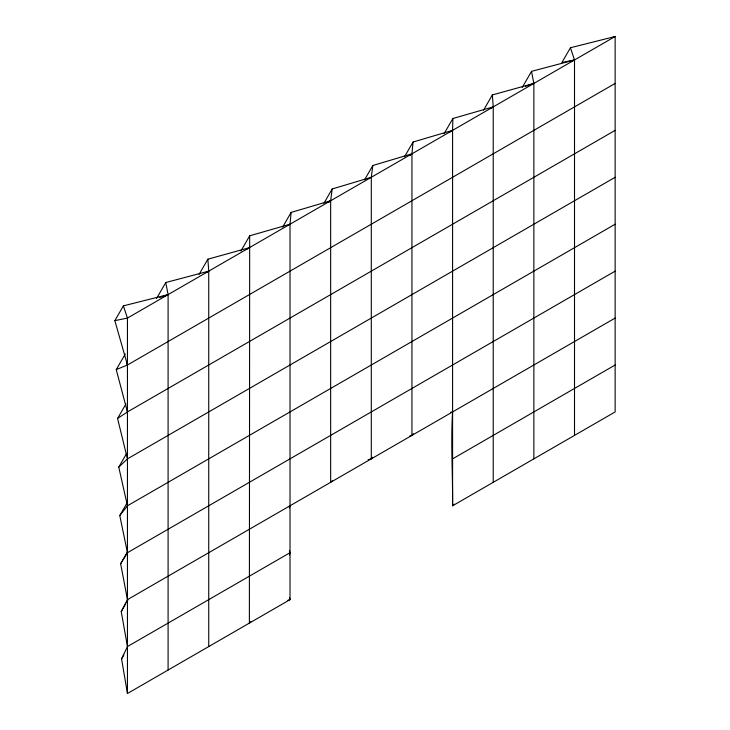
<?xml version="1.0" encoding="UTF-8"?>
<svg xmlns="http://www.w3.org/2000/svg" width="730" height="730" viewBox="0 0 730 730"><rect width="100%" height="100%" fill="white"/><g stroke="black" fill="none" stroke-linecap="round" stroke-linejoin="round"><path stroke-width="1.09" d="M251.001 621.522L249.377 623.11L249.678 235.817L290.02 224.21L291.124 212.412L330.654 200.75L332.177 188.979L371.296 177.28L372.82 165.518L411.939 153.82L413.052 142.021L452.582 130.36L452.883 118.497L493.224 106.89L492.367 94.937L533.867 83.43L531.531 71.358L574.51 59.96L570.44 47.76L615.144 36.5L615.144 411.93L452.582 505.79C452.855 474.482 450.666 443.165 452.582 411.93L450.437 412.413M289.454 554.919L290.02 552.71L289.363 550.612M289.299 507.952L290.02 505.79M288.085 225.351L290.02 224.21L290.02 599.64L127.449 693.5L121.563 658.934L127.449 646.57L290.02 552.71M127.449 646.57L121.244 611.548L127.449 599.64L615.144 318.07M127.449 599.64L120.642 563.733L127.449 552.71L119.793 515.572L127.449 505.78L118.753 467.118L127.449 458.86L117.557 418.454L127.449 411.93L116.243 369.617L127.449 365L114.856 320.652L123.388 305.87L168.092 294.601L165.765 282.537L208.734 271.14L207.877 259.187L249.377 247.68L247.534 248.802M156.475 298.625L165.765 282.537M116.243 369.617L125.286 353.968M199.053 274.462L207.877 259.187M117.557 418.454L125.925 403.964M240.9 251.02L249.678 235.817M118.753 467.118L126.418 453.832M282.62 227.139L291.124 212.412M119.793 515.572L127.622 502.012M323.965 203.205L332.177 188.979M120.642 563.733L127.394 552.035M364.608 179.744L372.82 165.518M121.244 611.548L125.158 604.769M126.272 602.834L127.951 599.932M404.548 156.749L413.052 142.021M121.563 658.934L123.835 654.992M444.105 133.7L452.883 118.497M483.543 110.212L492.367 94.937M522.251 87.445L531.531 71.358M570.44 47.76L561.908 62.543L574.51 59.96L574.51 435.399M409.795 436.011L411.939 435.39L413.454 433.693M332.287 480.732L330.654 482.32L330.654 200.75L328.737 201.945M368.084 459.781L371.296 458.86L372.93 457.272M454.206 504.202L452.582 505.79L452.582 130.36L449.826 132.048M328.947 202.055L330.654 200.75M410.187 155.07L411.939 153.82L411.939 435.39M410.059 155.025L411.939 153.82M490.332 108.597L493.224 106.89L493.224 482.32M127.011 361.724L127.449 365L615.144 83.43M615.144 130.36L127.449 411.93L127.303 408.581M127.449 458.86L615.144 177.29M127.449 505.78L615.144 224.219M127.449 552.71L615.144 271.14M452.582 458.86L615.144 365M531.887 84.507L533.867 83.43L533.867 458.86M247.406 248.757L249.377 247.68M572.466 60.982L574.51 59.96M205.668 272.664L208.734 271.14L208.734 646.57M490.286 108.323L493.224 106.89M206.772 272.089L208.734 271.14M613.081 37.422L615.144 36.5L127.449 318.07L114.856 320.652M164.989 295.997L168.092 294.601L168.092 670.04M525.417 86.35L533.867 83.43M159.642 297.53L168.092 294.601M287.875 600.261L290.02 599.64L289.481 597.478M123.388 305.87L127.449 318.07L127.449 693.5M127.102 361.615L127.449 365M371.296 177.28L371.296 458.86"/></g></svg>
